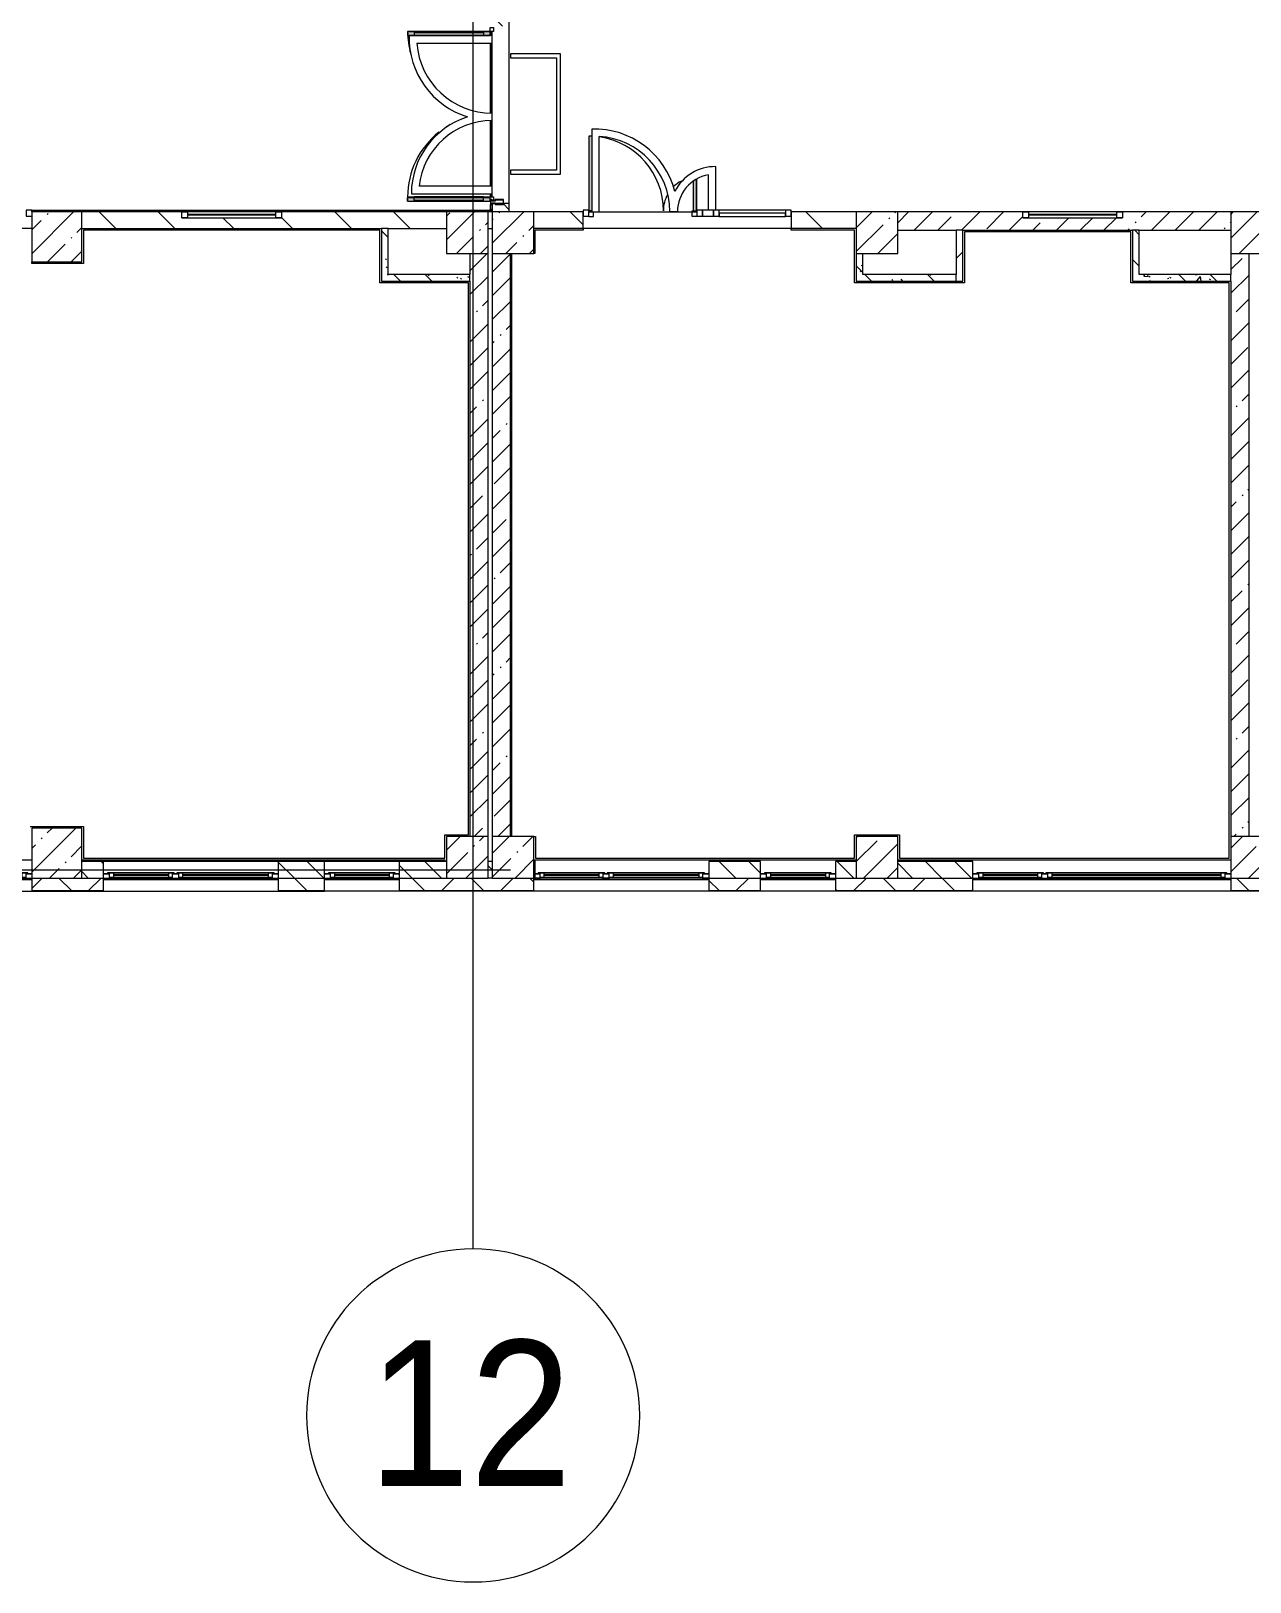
# Model space of a CAD drawing. Header units: millimetres. Extents: x -8624 to 200664, y -8553 to 29000.
# Drawn here: x 33000 to 47640, y -8553 to 10073 of the extents above; entities that cross this region are included whole.
import ezdxf

# ---------------------------------------------------------------- set-up
doc = ezdxf.new("R2010")
doc.units = ezdxf.units.MM
doc.linetypes.add('Осевая', pattern=[15875, 3175, -2381.25, 7937.5, -2381.25])
for name, color, linetype, lineweight, true_color in [('A-DETL-GENF-2', 7, 'Continuous', 5, 0xaaaaaa), ('A-DETL-GENF-3', 7, 'Continuous', 5, 0xe2e2e2), ('A-DOOR-2', 7, 'Continuous', 5, 0xe2e2e2), ('A-DOOR-3', 7, 'Continuous', 5, 0xaaaaaa), ('A-FLOR-2', 7, 'Continuous', 5, 0xaaaaaa), ('I-WALL-3', 7, 'Continuous', 5, 0x787878)]:
    doc.layers.add(name, color=color, linetype=linetype, lineweight=lineweight, true_color=true_color)
for name, color, linetype, lineweight in [('A-GLAZ', 7, 'Continuous', 5), ('A-GLAZ-CURT', 7, 'Continuous', 5), ('A-GLAZ-CWMG', 7, 'Continuous', 5), ('A-WALL', 7, 'Continuous', 5), ('A-WALL-1', 7, 'Continuous', 9), ('I-WALL', 7, 'Continuous', 5), ('S-COLS', 7, 'Continuous', 5), ('Оси', 7, 'Continuous', 9), ('Оси-1', 7, 'Continuous', 20), ('Оси-2', 7, 'Осевая', 9)]:
    doc.layers.add(name, color=color, linetype=linetype, lineweight=lineweight)
doc.styles.add('Arial', font='arial.ttf', dxfattribs={"width": 0.9, "height": 1750})
pattern_1 = [(45, (0, 0), (-285.123, 285.123), []), (45, (285.12, 0), (-285.123, 285.123), [504.031, -100.806, 16.764, -84.042])]
pattern_2 = [(135, (0, 0), (-377.171, -377.171), [533.4, -88.9, 17.78, -88.9]), (135, (0, 376.94), (-377.171, -377.171), []), (50, (0, 0), (637.6445, -55.7866), [66.675, -733.425]), (355, (0, 0), (-123.349, 668.699), [53.34, -586.74]), (100.451, (53.14, -4.65), (514.299, 612.908), [56.665, -623.315]), (46.184, (0, 177.8), (948.776, -147.15), [100.012, -1100.137]), (96.636, (79.1, 165.5), (830.909, 865.997), [84.998, -934.973]), (351.184, (0, 177.8), (830.918, 865.988), [80.01, -880.11]), (21, (88.9, 133.35), (530.6506, -357.928), [66.675, -733.425]), (326, (88.9, 133.35), (216.308, 644.6585), [53.34, -586.74]), (71.451, (133.1, 103.5), (746.9596, 286.724), [56.665, -623.315]), (37.5, (0, 0), (10.8105, 295.9426), [16.764, -562.864, 16.764, -578.866, -588.962]), (37.5, (0, 0), (10.8105, 295.9426), [-1175.258, 16.764, -572.198]), (7.5, (0, 0), (233.8692, 350.6318), [16.764, -322.834, 16.764, -549.529, -224.472]), (7.5, (0, 0), (233.8692, 350.6318), [-905.891, 16.764, -207.708]), (327.5, (-198.25, 0), (474.5678, -20.0513), [16.764, -205.486, 16.764, -676.656, -920.115]), (327.5, (-198.25, 0), (474.5678, -20.0513), [-915.67, 16.764, -903.351]), (317.5, (-287.15, 0), (518.452, 88.9934), [16.764, -272.161, 16.764, -443.738, -653.415]), (317.5, (-287.15, 0), (518.452, 88.9934), [-749.427, 16.764, -636.651])]
pattern_3 = [(135, (0, 0), (-353.5534, -353.5534), [])]

# ---------------------------------------------------------------- blocks, each defined once
blk = doc.blocks.new('BSC_Колонна _Прямоугольная - 500х500-23286270-3_1_3_птичка копия 1')
at = {"layer": 'S-COLS'}
h = blk.add_hatch(dxfattribs=at)
h.set_pattern_fill('FP_2', color=256, style=0, pattern_type=2)
h.set_pattern_definition([(45, (-38790, -7650), (-285.123, 285.123), []), (45, (-38504.88, -7650), (-285.123, 285.123), [504.031, -100.806, 16.764, -84.042])])
h.paths.add_polyline_path([(-195, -250), (250, -250), (250, 250), (-250, 250), (-250, -250)])
for p, q in [((250, 250), (-250, 250)), ((-250, 250), (-250, -250)), ((250, -250), (250, 250)), ((-250, -250), (250, -250))]:
    blk.add_line(p, q, dxfattribs=at)
blk = doc.blocks.new('BSC_Колонна _Прямоугольная - 500х500-V1-3_1_3_птичка копия 1')
at = {"layer": 'S-COLS'}
h = blk.add_hatch(dxfattribs=at)
h.set_pattern_fill('FP_3', color=256, style=0, pattern_type=2)
h.set_pattern_definition([(45, (-43160, -7650), (-285.123, 285.123), []), (45, (-42874.88, -7650), (-285.123, 285.123), [504.031, -100.806, 16.764, -84.042])])
h.paths.add_polyline_path([(-250, -250), (250, -250), (250, 250), (-250, 250)])
for p, q in [((250, 250), (-250, 250)), ((-250, 250), (-250, -250)), ((250, -250), (250, 250)), ((-250, -250), (250, -250))]:
    blk.add_line(p, q, dxfattribs=at)
blk = doc.blocks.new('BSC_Колонна _Прямоугольная - 500х500-V2-3_1_3_птичка копия 1')
at = {"layer": 'S-COLS'}
h = blk.add_hatch(dxfattribs=at)
h.set_pattern_fill('FP_4', color=256, style=0, pattern_type=2)
h.set_pattern_definition([(45, (-47660, -7650), (-285.123, 285.123), []), (45, (-47374.88, -7650), (-285.123, 285.123), [504.031, -100.806, 16.764, -84.042])])
h.paths.add_polyline_path([(-250, -250), (250, -250), (250, 250), (-250, 250)])
for p, q in [((250, 250), (-250, 250)), ((-250, 250), (-250, -250)), ((250, -250), (250, 250)), ((-250, -250), (250, -250))]:
    blk.add_line(p, q, dxfattribs=at)
blk = doc.blocks.new('BSC_Колонна _Прямоугольная - 500х500-V7-3_1_3_птичка копия 1')
at = {"layer": 'S-COLS'}
h = blk.add_hatch(dxfattribs=at)
h.set_pattern_fill('FP_9', color=256, style=0, pattern_type=2)
h.set_pattern_definition([(45, (-38790, -150), (-285.123, 285.123), []), (45, (-38504.88, -150), (-285.123, 285.123), [504.031, -100.806, 16.764, -84.042])])
h.paths.add_polyline_path([(-250, -250), (250, -250), (250, 250), (-250, 250)])
for p, q in [((250, 250), (-250, 250)), ((-250, 250), (-250, -250)), ((250, -250), (250, 250)), ((-250, -250), (250, -250))]:
    blk.add_line(p, q, dxfattribs=at)
blk = doc.blocks.new('BSC_Колонна _Прямоугольная - 500х500-V8-3_1_3_птичка копия 1')
at = {"layer": 'S-COLS'}
h = blk.add_hatch(dxfattribs=at)
h.set_pattern_fill('FP_10', color=256, style=0, pattern_type=2)
h.set_pattern_definition([(45, (-43160, -150), (-285.123, 285.123), []), (45, (-42874.88, -150), (-285.123, 285.123), [504.031, -100.806, 16.764, -84.042])])
h.paths.add_polyline_path([(-250, -250), (250, -250), (250, 250), (-250, 250)])
for p, q in [((250, 250), (-250, 250)), ((-250, 250), (-250, -250)), ((250, -250), (250, 250)), ((-250, -250), (250, -250))]:
    blk.add_line(p, q, dxfattribs=at)
blk = doc.blocks.new('BSC_Колонна _Прямоугольная - 500х500-V9-3_1_3_птичка копия 1')
at = {"layer": 'S-COLS'}
h = blk.add_hatch(dxfattribs=at)
h.set_pattern_fill('FP_11', color=256, style=0, pattern_type=2)
h.set_pattern_definition([(45, (-47660, -150), (-285.123, 285.123), []), (45, (-47374.88, -150), (-285.123, 285.123), [504.031, -100.806, 16.764, -84.042])])
h.paths.add_polyline_path([(-250, -250), (250, -250), (250, 250), (-250, 250)])
for p, q in [((250, 250), (-250, 250)), ((-250, 250), (-250, -250)), ((250, -250), (250, 250)), ((-250, -250), (250, -250))]:
    blk.add_line(p, q, dxfattribs=at)
blk = doc.blocks.new('BSC_Колонна _Прямоугольная - 600х600-V25-3_1_3_птичка копия 1')
at = {"layer": 'S-COLS'}
h = blk.add_hatch(dxfattribs=at)
h.set_pattern_fill('FP_36', color=256, style=0, pattern_type=2)
h.set_pattern_definition([(45, (-33310, -7600), (-285.123, 285.123), []), (45, (-33024.88, -7600), (-285.123, 285.123), [504.031, -100.806, 16.764, -84.042])])
h.paths.add_polyline_path([(-300, -300), (300, -300), (300, 300), (-300, 300)])
for p, q in [((300, 300), (-300, 300)), ((-300, 300), (-300, -300)), ((300, -300), (300, 300)), ((-300, -300), (300, -300))]:
    blk.add_line(p, q, dxfattribs=at)
blk = doc.blocks.new('BSC_Колонна _Прямоугольная - 600х600-V26-3_1_3_птичка копия 1')
at = {"layer": 'S-COLS'}
h = blk.add_hatch(dxfattribs=at)
h.set_pattern_fill('FP_37', color=256, style=0, pattern_type=2)
h.set_pattern_definition([(45, (-33310, -200), (-285.123, 285.123), []), (45, (-33024.88, -200), (-285.123, 285.123), [504.031, -100.806, 16.764, -84.042])])
h.paths.add_polyline_path([(-300, -300), (300, -300), (300, 300), (-300, 300), (-300, 226)])
for p, q in [((300, 300), (-300, 300)), ((-300, 300), (-300, -300)), ((300, -300), (300, 300)), ((-300, -300), (300, -300))]:
    blk.add_line(p, q, dxfattribs=at)
blk = doc.blocks.new('120_Окно_СКБ_2Ст - 120_Окно_СКБ_2Ст 2100х2400 _мал створка справа_-22446225-3_1_3_птичка копия 1')
at = {"layer": 'A-GLAZ'}
for p, q in [((-1050, -127), (-1050, -57)), ((-1050, -57), (-980, -57)), ((1050, -57), (-1050, -57)), ((-980, -127), (-1050, -127)), ((-1050, -127), (-1000, -127)), ((-980, -127), (-1000, -127)), ((-1000, -127), (-1000, -137)), ((-1000, -137), (170, -137)), ((170, -137), (-1000, -137)), ((-980, -57), (-980, -127)), ((150, -87), (-980, -87)), ((-980, -87), (-980, -127)), ((-930, -137), (-930, -87)), ((-930, -107), (100, -107)), ((100, -117), (-930, -117)), ((100, -137), (100, -87)), ((150, -127), (150, -57)), ((150, -57), (220, -57)), ((150, -127), (150, -87)), ((220, -127), (150, -127)), ((170, -127), (150, -127)), ((170, -127), (200, -127)), ((170, -137), (170, -127)), ((220, -127), (200, -127)), ((200, -127), (200, -137)), ((200, -137), (1000, -137)), ((1000, -137), (200, -137)), ((220, -57), (220, -127)), ((980, -87), (220, -87)), ((220, -87), (220, -127)), ((270, -137), (270, -87)), ((270, -107), (930, -107)), ((930, -117), (270, -117)), ((930, -137), (930, -87)), ((980, -127), (980, -57)), ((980, -57), (1050, -57)), ((980, -127), (980, -87)), ((1050, -127), (980, -127)), ((1000, -127), (980, -127)), ((1000, -127), (1050, -127)), ((1000, -137), (1000, -127)), ((1050, -57), (1050, -127))]:
    blk.add_line(p, q, dxfattribs=at)
blk = doc.blocks.new('120_Окно_СКБ_1Ст - 120_Окно_СКБ_1Ст 900х2500_h_-22445987-3_1_3_птичка копия 1')
at = {"layer": 'A-GLAZ'}
for p, q in [((-450, -127), (-450, -57)), ((-450, -57), (-380, -57)), ((450, -57), (-450, -57)), ((-380, -127), (-450, -127)), ((-450, -127), (-400, -127)), ((-380, -127), (-400, -127)), ((-400, -127), (-400, -137)), ((-400, -137), (400, -137)), ((400, -137), (-400, -137)), ((-380, -57), (-380, -127)), ((380, -87), (-380, -87)), ((-380, -87), (-380, -127)), ((-330, -137), (-330, -87)), ((-330, -107), (330, -107)), ((330, -117), (-330, -117)), ((330, -137), (330, -87)), ((380, -127), (380, -57)), ((380, -57), (450, -57)), ((380, -127), (380, -87)), ((450, -127), (380, -127)), ((400, -127), (380, -127)), ((400, -127), (450, -127)), ((400, -137), (400, -127)), ((450, -57), (450, -127))]:
    blk.add_line(p, q, dxfattribs=at)
blk = doc.blocks.new('120_Окно_СКБ_2Ст - 120_Окно_СКБ_2Ст 3100х2500 _мал_створка слева_ 2-V30-3_1_3_птичка копия 1')
at = {"layer": 'A-GLAZ'}
for p, q in [((-1550, -127), (-1550, -57)), ((-1550, -57), (-1480, -57)), ((1550, -57), (-1550, -57)), ((-1480, -127), (-1550, -127)), ((-1550, -127), (-1500, -127)), ((-1480, -127), (-1500, -127)), ((-1500, -127), (-1500, -137)), ((-1500, -137), (670, -137)), ((670, -137), (-1500, -137)), ((-1480, -57), (-1480, -127)), ((650, -87), (-1480, -87)), ((-1480, -87), (-1480, -127)), ((-1430, -137), (-1430, -87)), ((-1430, -107), (600, -107)), ((600, -117), (-1430, -117)), ((600, -137), (600, -87)), ((650, -127), (650, -57)), ((650, -57), (720, -57)), ((650, -127), (650, -87)), ((720, -127), (650, -127)), ((670, -127), (650, -127)), ((670, -127), (700, -127)), ((670, -137), (670, -127)), ((720, -127), (700, -127)), ((700, -127), (700, -137)), ((700, -137), (1500, -137)), ((1500, -137), (700, -137)), ((720, -57), (720, -127)), ((1480, -87), (720, -87)), ((720, -87), (720, -127)), ((770, -137), (770, -87)), ((770, -107), (1430, -107)), ((1430, -117), (770, -117)), ((1430, -137), (1430, -87)), ((1480, -127), (1480, -57)), ((1480, -57), (1550, -57)), ((1480, -127), (1480, -87)), ((1550, -127), (1480, -127)), ((1500, -127), (1480, -127)), ((1500, -127), (1550, -127)), ((1500, -137), (1500, -127)), ((1550, -57), (1550, -127))]:
    blk.add_line(p, q, dxfattribs=at)
blk = doc.blocks.new('120_Окно_СКБ_2Ст - 120_Окно_СКБ_2Ст 2100х2400 _мал створка справа_-V31-3_1_3_птичка копия 1')
at = {"layer": 'A-GLAZ'}
for p, q in [((-1050, -127), (-1050, -57)), ((-1050, -57), (-980, -57)), ((1050, -57), (-1050, -57)), ((-980, -127), (-1050, -127)), ((-1050, -127), (-1000, -127)), ((-980, -127), (-1000, -127)), ((-1000, -127), (-1000, -137)), ((-1000, -137), (170, -137)), ((170, -137), (-1000, -137)), ((-980, -57), (-980, -127)), ((150, -87), (-980, -87)), ((-980, -87), (-980, -127)), ((-930, -137), (-930, -87)), ((-930, -107), (100, -107)), ((100, -117), (-930, -117)), ((100, -137), (100, -87)), ((150, -127), (150, -57)), ((150, -57), (220, -57)), ((150, -127), (150, -87)), ((220, -127), (150, -127)), ((170, -127), (150, -127)), ((170, -127), (200, -127)), ((170, -137), (170, -127)), ((220, -127), (200, -127)), ((200, -127), (200, -137)), ((200, -137), (1000, -137)), ((1000, -137), (200, -137)), ((220, -57), (220, -127)), ((980, -87), (220, -87)), ((220, -87), (220, -127)), ((270, -137), (270, -87)), ((270, -107), (930, -107)), ((930, -117), (270, -117)), ((930, -137), (930, -87)), ((980, -127), (980, -57)), ((980, -57), (1050, -57)), ((980, -127), (980, -87)), ((1050, -127), (980, -127)), ((1000, -127), (980, -127)), ((1000, -127), (1050, -127)), ((1000, -137), (1000, -127)), ((1050, -57), (1050, -127))]:
    blk.add_line(p, q, dxfattribs=at)
blk = doc.blocks.new('BSC_Колонна _Прямоугольная - 500х500-V55-3_1_3_птичка копия 1')
at = {"layer": 'S-COLS'}
h = blk.add_hatch(dxfattribs=at)
h.set_pattern_fill('FP_67', color=256, style=0, pattern_type=2)
h.set_pattern_definition([(45, (-38240, -150), (-285.123, 285.123), []), (45, (-37954.88, -150), (-285.123, 285.123), [504.031, -100.806, 16.764, -84.042])])
h.paths.add_polyline_path([(-250, -250), (250, -250), (250, 250), (-250, 250)])
for p, q in [((250, 250), (-250, 250)), ((-250, 250), (-250, -250)), ((250, -250), (250, 250)), ((-250, -250), (250, -250))]:
    blk.add_line(p, q, dxfattribs=at)
blk = doc.blocks.new('BSC_Колонна _Прямоугольная - 500х500-V56-3_1_3_птичка копия 1')
at = {"layer": 'S-COLS'}
h = blk.add_hatch(dxfattribs=at)
h.set_pattern_fill('FP_68', color=256, style=0, pattern_type=2)
h.set_pattern_definition([(45, (-38240, -7650), (-285.123, 285.123), []), (45, (-37954.88, -7650), (-285.123, 285.123), [504.031, -100.806, 16.764, -84.042])])
h.paths.add_polyline_path([(-250, -250), (250, -250), (250, 250), (-250, 250), (-250, 178)])
for p, q in [((250, 250), (-250, 250)), ((-250, 250), (-250, -250)), ((250, -250), (250, 250)), ((-250, -250), (250, -250))]:
    blk.add_line(p, q, dxfattribs=at)
blk = doc.blocks.new('120_Окно_СКБ_1Ст - 120_Окно_СКБ_1Ст 400х1200 EI30-24228909-3_1_3_птичка копия 1')
at = {"layer": 'A-GLAZ'}
for p, q in [((-600, 30), (-600, 100)), ((-600, 100), (-530, 100)), ((600, 100), (-600, 100)), ((-530, 30), (-600, 30)), ((-600, 30), (600, 30)), ((-530, 100), (-530, 30)), ((530, 70), (-530, 70)), ((530, 60), (-530, 60)), ((530, 30), (530, 100)), ((530, 100), (600, 100)), ((600, 30), (530, 30)), ((600, 100), (600, 30))]:
    blk.add_line(p, q, dxfattribs=at)
blk = doc.blocks.new('Прямоугольный импост - 50 x 70 мм-31700031-3_1_3_птичка копия 1')
at = {"layer": 'A-GLAZ-CWMG'}
for p, q in [((-70, 35), (0, 35)), ((-70, -35), (-70, 35)), ((0, -35), (-70, -35)), ((0, -15), (0, -35))]:
    blk.add_line(p, q, dxfattribs=at)
blk = doc.blocks.new('Прямоугольный импост - 50 x 70 мм-V154-3_1_3_птичка копия 1')
at = {"layer": 'A-GLAZ-CWMG'}
for p, q in [((-70, 35), (0, 35)), ((-70, -35), (-70, 35)), ((0, 35), (0, -35)), ((0, -35), (-70, -35))]:
    blk.add_line(p, q, dxfattribs=at)
blk = doc.blocks.new('Дверь_Витражная_остекление_ - ДВН_ДАО_Главный вход_1200 в свету-V157-3_1_3_птичка копия 1')
at = {"layer": 'A-DOOR-2'}
for points in [[(-647, 30), (-613, 35), (-613, 925), (-647, 922), (-647, 35)], [(607, 30), (647, 35), (647, 410), (607, 378), (607, 35)]]:
    blk.add_hatch(color=256, dxfattribs=at).paths.add_polyline_path(points)
at = {"layer": 'A-DETL-GENF-2'}
for p, q in [((-613, 925), (-647, 925)), ((-647, 925), (-647, 35)), ((607, 385), (607, 30)), ((647, 35), (647, 410)), ((-647, 30), (-613, 30)), ((-613, 30), (-647, 30)), ((-592, -40), (-592, 15)), ((592, -40), (592, 30)), ((592, 30), (647, 30)), ((607, 30), (647, 30)), ((-647, -40), (-592, -40)), ((647, -40), (592, -40))]:
    blk.add_line(p, q, dxfattribs=at)
at = {"layer": 'A-DOOR-3'}
for p, q in [((-647, 925), (-647, 35)), ((647, 410), (647, 35))]:
    blk.add_line(p, q, dxfattribs=at)
for centre, radius, start, end in [((-647, 30), 895, 87.7864, 90), ((-647, 30), 895, 360, 81.929), ((647, 30), 400, 117.1206, 134.5389), ((647, 30), 400, 151.213, 180)]:
    blk.add_arc(centre, radius, start, end, dxfattribs=at)
blk = doc.blocks.new('Системная панель - Стемалит - 40мм-32257327-3_1_3_птичка копия 1')
at = {"layer": 'A-GLAZ-CURT'}
for p, q in [((65, 35), (-65, 35)), ((-65, 35), (-65, -35)), ((65, -35), (65, 35)), ((-65, -35), (65, -35))]:
    blk.add_line(p, q, dxfattribs=at)
blk = doc.blocks.new('Прямоугольный импост - 50 x 70 мм-31687886-3_1_3_птичка копия 1')
at = {"layer": 'A-GLAZ-CWMG'}
for p, q in [((-35, 35), (35, 35)), ((-35, -35), (-35, 35)), ((35, 35), (35, -35)), ((35, -35), (-35, -35))]:
    blk.add_line(p, q, dxfattribs=at)
blk = doc.blocks.new('Прямоугольный импост - 50 x 70 мм-31701779-3_1_3_птичка копия 1')
at = {"layer": 'A-GLAZ-CWMG'}
for p, q in [((0, 35), (-70, 35)), ((-70, 35), (-70, -35)), ((0, -35), (0, 35)), ((-70, -35), (0, -35))]:
    blk.add_line(p, q, dxfattribs=at)
blk = doc.blocks.new('Системная панель - Стекло - 40мм-V158-3_1_3_птичка копия 1')
at = {"layer": 'A-GLAZ-CURT'}
for p, q in [((397.5, 0), (-397.5, 0)), ((-397.5, 0), (-397.5, -40)), ((397.5, -40), (397.5, 0)), ((-397.5, -40), (397.5, -40))]:
    blk.add_line(p, q, dxfattribs=at)
blk = doc.blocks.new('Прямоугольный импост - 50 x 70 мм-31702100-3_1_3_птичка копия 1')
at = {"layer": 'A-GLAZ-CWMG'}
for p, q in [((-35, 35), (35, 35)), ((-35, -35), (-35, 35)), ((35, 35), (35, -35)), ((35, -35), (-35, -35))]:
    blk.add_line(p, q, dxfattribs=at)
blk = doc.blocks.new('Прямоугольный импост - 50 x 70 мм-31720914-3_1_3_птичка копия 1')
at = {"layer": 'A-GLAZ-CWMG'}
blk.add_line((32940, 7920), (32145, 7920), dxfattribs=at)
blk = doc.blocks.new('Прямоугольный импост - Импост структурный с накладкой - 160мм Темный-31239214-3_1_3_птичка копия 1')
at = {"layer": 'A-GLAZ-CWMG'}
for p, q in [((-50, 0), (-50, 17)), ((-50, 17), (0, 17)), ((-40, 0), (-50, 0)), ((-40, -40), (-40, 0)), ((0, 0), (-10, 0)), ((-10, 0), (-10, -40)), ((0, 17), (0, 0)), ((-50, -140), (-50, -40)), ((-50, -40), (-40, -40)), ((0, -140), (-50, -140)), ((-10, -40), (0, -40)), ((0, -40), (0, -140))]:
    blk.add_line(p, q, dxfattribs=at)
blk = doc.blocks.new('Дверь_Витражная_остекление_ - ДВН_ДАО_Главный вход_1800 в свету 5-32258809-3_1_3_птичка копия 1')
at = {"layer": 'A-DETL-GENF-3'}
for points in [[(-947.5, -56), (-947.5, -20), (-992.5, -20), (-992.5, -1012.5), (-947.5, -1012.5), (-947.5, -382.3)], [(1042.5, -1012.5), (1042.5, -20), (997.5, -20), (997.5, -1012.5)]]:
    blk.add_hatch(color=256, dxfattribs=at).paths.add_polyline_path(points)
at = {"layer": 'A-DETL-GENF-2'}
for p, q in [((-947.5, -20), (-992.5, -20)), ((-992.5, -1012.5), (-992.5, -20)), ((-947.5, -20), (-992.5, -20)), ((-992.5, -20), (-992.5, -1012.5)), ((-992.5, -100), (-947.5, -100)), ((-982.5, -932.5), (-982.5, -100)), ((-947.5, -1012.5), (-947.5, -20)), ((-947.5, -1012.5), (-947.5, -20)), ((988.5, -932.5), (988.5, -100)), ((997.5, -1012.5), (997.5, -20)), ((997.5, -20), (997.5, -1012.5)), ((1042.5, -100), (997.5, -100)), ((1032.5, -932.5), (1032.5, -100)), ((1042.5, -1012.5), (1042.5, -20)), ((1042.5, -1012.5), (1042.5, -20)), ((-992.5, -932.5), (-947.5, -932.5)), ((-992.5, -1012.5), (-947.5, -1012.5)), ((-992.5, -1012.5), (-947.5, -1012.5)), ((1042.5, -932.5), (997.5, -932.5)), ((1042.5, -1012.5), (997.5, -1012.5)), ((997.5, -1012.5), (1042.5, -1012.5))]:
    blk.add_line(p, q, dxfattribs=at)
at = {"layer": 'A-DOOR-3'}
for p, q in [((-1042.5, 20), (-992.5, 20)), ((-1042.5, -20), (-1042.5, 20)), ((-992.5, 20), (-992.5, -20)), ((992.5, 20), (1042.5, 20)), ((992.5, -20), (992.5, 20)), ((1042.5, 20), (1042.5, -20)), ((-992.5, -20), (-1042.5, -20)), ((-992.5, -1012.5), (-992.5, -20)), ((992.5, -1012.5), (992.5, -20)), ((1042.5, -20), (992.5, -20))]:
    blk.add_line(p, q, dxfattribs=at)
for centre, start, end in [((992.5, -20), 208.98841, 212.15997), ((992.5, -20), 218.4779, 270), ((-992.5, -20), 270, 285.59895)]:
    blk.add_arc(centre, 992.5, start, end, dxfattribs=at)
blk = doc.blocks.new('Прямоугольный импост - Импост структурный с накладкой - 160мм Темный-31915521-3_1_3_птичка копия 1')
at = {"layer": 'A-GLAZ-CWMG'}
for p, q in [((-25, 0), (-25, 17)), ((-25, 17), (25, 17)), ((-15, 0), (-25, 0)), ((-15, -40), (-15, 0)), ((25, 0), (15, 0)), ((15, 0), (15, -40)), ((25, 17), (25, 0)), ((-25, -140), (-25, -40)), ((-25, -40), (-15, -40)), ((25, -140), (-25, -140)), ((15, -40), (25, -40)), ((25, -40), (25, -140))]:
    blk.add_line(p, q, dxfattribs=at)
blk = doc.blocks.new('120_Окно_СКБ_1Ст - 120_Окно_СКБ_1Ст 400х1200 EI30-24228621-3_1_3_птичка копия 1')
at = {"layer": 'A-GLAZ'}
for p, q in [((-600, 40), (-600, 110)), ((-600, 110), (-530, 110)), ((600, 110), (-600, 110)), ((-530, 40), (-600, 40)), ((-600, 40), (600, 40)), ((-530, 110), (-530, 40)), ((530, 80), (-530, 80)), ((530, 70), (-530, 70)), ((530, 40), (530, 110)), ((530, 110), (600, 110)), ((600, 40), (530, 40)), ((600, 110), (600, 40))]:
    blk.add_line(p, q, dxfattribs=at)
blk = doc.blocks.new('Ось сетки - D8-29747960-3_1_3_птичка копия 1')
at = {"layer": 'Оси-1'}
for start, end in [(360, 180), (180, 360)]:
    blk.add_arc((0, 0), 4, start, end, dxfattribs=at)

msp = doc.modelspace()

# ---------------------------------------------------------------- hatches: boundary and pattern name
at = {"layer": 'A-WALL'}
h = msp.add_hatch(dxfattribs=at)
h.set_pattern_fill('FP_25', color=256, style=0, pattern_type=2)
h.set_pattern_definition([(135, (0, 0), (-176.7767, -176.7767), [])])
h.paths.add_polyline_path([(65160, -100), (65410, -100), (65410, 100), (65160, 100)])
h.paths.add_polyline_path([(54760, -100), (55510, -100), (55510, 100), (54760, 100)])
h.paths.add_polyline_path([(64192.8, -100), (64260, -100), (64260, 100), (63710, 100), (63710, -100)])
h.paths.add_polyline_path([(56910, -100), (57810, -100), (57810, 100), (56910, 100), (56910, -52.2)])
h.paths.add_polyline_path([(61410, -100), (61610, -100), (61610, 100), (61410, 100), (61410, 42.9)])
h.paths.add_polyline_path([(44310, -100), (44310, 100), (43410, 100), (43410, -100)])
h.paths.add_polyline_path([(48160, -100), (48160, 100), (47910, 100), (47910, -100)])
h.paths.add_polyline_path([(51010, -100), (51010, 100), (50260, 100), (50260, -100)])
h.paths.add_polyline_path([(42660, -100), (42910, -100), (42910, 100), (42660, 100)])
h.paths.add_polyline_path([(52410, -100), (52660, -100), (52660, 100), (52410, 100), (52410, 33.3)])
h.paths.add_polyline_path([(41760, -100), (41760, 100), (41140, 100), (41140, -100), (41243.1, -100)])
h.paths.add_polyline_path([(29982.8, -100), (29982.8, 100), (29809.7, 100), (29809.7, -100)])
h.paths.add_polyline_path([(38540, -100), (38540, 100), (38490, 100), (38490, -100)])
h.paths.add_polyline_path([(30882.8, -100), (32110, -100), (32110, 100), (30882.8, 100)])
h.paths.add_polyline_path([(37990, -100), (37990, 100), (37423, 100), (37423, -100), (37712.4, -100)])
h.paths.add_polyline_path([(33610, -100), (33870, -100), (33870, 100), (33610, 100), (33610, 39.5)])
h.paths.add_polyline_path([(36388.3, -100), (36523, -100), (36523, 100), (35970, 100), (35970, -100)])
h.paths.add_polyline_path([(26409.7, -100), (26409.7, 100), (26160, 100), (26160, -100)])
h.paths.add_polyline_path([(25560, -100), (25560, 100), (24810, 100), (24810, -100), (25354.8, -100)])
h.paths.add_polyline_path([(22710, -100), (22710, 100), (22510, 100), (22510, -100)])
h.paths.add_polyline_path([(21910, -100), (21910, 100), (21610, 100), (21610, -100), (21824.1, -100)])
h.paths.add_polyline_path([(15610, -100), (15610, 100), (14860, 100), (14860, -100)])
h.paths.add_polyline_path([(16510, -100), (17260, -100), (17260, 100), (16510, 100)])
h.paths.add_polyline_path([(19360, -100), (20710, -100), (20710, 100), (19360, 100)])
h.paths.add_polyline_path([(12160, -100), (12160, 100), (12010, 100), (12010, -100), (12114.6, -100)])
h.paths.add_polyline_path([(11110, -100), (11110, 100), (10359.7, 100), (10359.7, -100)])
h.paths.add_polyline_path([(6830, -100), (7660, -100), (7660, 100), (6830, 100)])
h = msp.add_hatch(dxfattribs=at)
h.set_pattern_fill('FP_27', color=256, style=0, pattern_type=2)
h.set_pattern_definition([(45, (0, 0), (-353.5534, 353.5534), []), (135, (0, 0), (-353.5534, -353.5534), [])])
h.paths.add_polyline_path([(56410, -250), (56627.1, -250), (56627.1, -100), (56410, -100), (56410, -143.1)])
h.paths.add_polyline_path([(55510, -250), (55510, -100), (54760, -100), (54760, -250), (55366, -250)])
h.paths.add_polyline_path([(43410, -250), (44310, -250), (44310, -100), (42660, -100), (42660, -250), (43008.4, -250)])
h.paths.add_polyline_path([(47410, -250), (48160, -250), (48160, -100), (47410, -100)])
h.paths.add_polyline_path([(41243.1, -250), (41760, -250), (41760, -100), (41140, -100), (41140, -250)])
h.paths.add_polyline_path([(50260, -250), (51010, -250), (51010, -100), (50260, -100)])
h.paths.add_polyline_path([(52660, -250), (52660, -100), (51910, -100), (51910, -250)])
h.paths.add_polyline_path([(37712.4, -250), (39040, -250), (39040, -100), (37423, -100), (37423, -250)])
h.paths.add_polyline_path([(36523, -250), (36523, -100), (35970, -100), (35970, -250)])
h.paths.add_polyline_path([(31533.6, -250), (32110, -250), (32110, -100), (30882.8, -100), (30882.8, -250)])
h.paths.add_polyline_path([(33870, -250), (33870, -100), (33010, -100), (33010, -250), (33299, -250)])
h.paths.add_polyline_path([(29768.2, -250), (29982.8, -250), (29982.8, -100), (29209.7, -100), (29209.7, -250)])
h.paths.add_polyline_path([(26160, -250), (26409.7, -250), (26409.7, -100), (24810, -100), (24810, -250), (25560, -250)])
h.paths.add_polyline_path([(22510, -250), (22710, -250), (22710, -100), (21610, -100), (21610, -250), (21910, -250)])
h.paths.add_polyline_path([(20710, -250), (20710, -100), (19360, -100), (19360, -250), (20058.7, -250)])
h.paths.add_polyline_path([(14860, -250), (15610, -250), (15610, -100), (14860, -100)])
h.paths.add_polyline_path([(16510, -250), (17260, -250), (17260, -100), (16510, -100)])
h.paths.add_polyline_path([(6830, -250), (8259.7, -250), (8259.7, -100), (6830, -100)])
h.paths.add_polyline_path([(11110, -250), (11110, -100), (10359.7, -100), (10359.7, -250)])
h.paths.add_polyline_path([(12010, -250), (12760, -250), (12760, -100), (12010, -100)])
h.paths.add_polyline_path([(2405.1, -250), (3730, -250), (3729.1, -100), (-260, -100), (-260, -250), (639.8, -250)])
at = {"layer": 'I-WALL'}
h = msp.add_hatch(dxfattribs=at)
h.set_pattern_fill('FP_26', color=256, style=0, pattern_type=2)
h.set_pattern_definition(pattern_3)
h.paths.add_polyline_path([(38540, 7900), (38740, 7900), (38740, 8000), (38540, 8000)])
h.paths.add_polyline_path([(38540, 10130), (38740, 10130), (38740, 10230), (38540, 10230)])
h = msp.add_hatch(dxfattribs=at)
h.set_pattern_fill('FP_26', color=256, style=0, pattern_type=2)
h.set_pattern_definition(pattern_3)
h.paths.add_polyline_path([(42130, 7700), (42910, 7700), (42910, 7900), (42130, 7900)])
h.paths.add_polyline_path([(33610, 7700), (37990, 7700), (37990, 7900), (36010, 7900), (36010, 7830), (34810, 7830), (34810, 7900), (33610, 7900), (33610, 7871.4)])
h.paths.add_polyline_path([(39477.7, 7700), (39630, 7700), (39630, 7900), (39040, 7900), (39040, 7700)])
h.paths.add_polyline_path([(38540, 7700), (38540, 7900), (38490, 7900), (38490, 7700)])
h.paths.add_polyline_path([(30359.7, 7700), (30510, 7700), (30510, 7900), (29809.7, 7900), (29809.7, 7700)])
h = msp.add_hatch(dxfattribs=at)
h.set_pattern_fill('FP_23', color=256, style=0, pattern_type=2)
h.set_pattern_definition(pattern_1)
h.paths.add_polyline_path([(46539.2, 7680), (47410, 7680), (47410, 7900), (46110, 7900), (46110, 7830), (44910, 7830), (44910, 7900), (43410, 7900), (43410, 7680), (46310, 7680)])
h = msp.add_hatch(dxfattribs=at)
h.set_pattern_fill('FP_28', color=256, style=0, pattern_type=2)
h.set_pattern_definition([(45, (0, 0), (-176.7767, 176.7767), [])])
h.paths.add_polyline_path([(44190, 7070), (44190, 7680), (44110, 7680), (44110, 7070)])
h = msp.add_hatch(dxfattribs=at)
h.set_pattern_fill('FP_23', color=256, style=0, pattern_type=2)
h.set_pattern_definition(pattern_1)
h.paths.add_polyline_path([(38480.5, 400), (38490, 400), (38490, 7400), (38270, 7400), (38270, 400)])
h = msp.add_hatch(dxfattribs=at)
h.set_pattern_fill('FP_23', color=256, style=0, pattern_type=2)
h.set_pattern_definition(pattern_1)
h.paths.add_polyline_path([(38548.7, 400), (38760, 400), (38760, 7400), (38540, 7400), (38540, 400)])
h = msp.add_hatch(dxfattribs=at)
h.set_pattern_fill('FP_23', color=256, style=0, pattern_type=2)
h.set_pattern_definition(pattern_1)
h.paths.add_polyline_path([(47630, 400), (47630, 7400), (47410, 7400), (47410, 400), (47620.5, 400)])
at = {"layer": 'I-WALL-3'}
h = msp.add_hatch(dxfattribs=at)
h.set_pattern_fill('FP_33', color=256, style=0, pattern_type=2)
h.set_pattern_definition(pattern_2)
h.paths.add_polyline_path([(37290, 7150), (37290, 7700), (37210, 7700), (37210, 7150)])
h = msp.add_hatch(dxfattribs=at)
h.set_pattern_fill('FP_33', color=256, style=0, pattern_type=2)
h.set_pattern_definition(pattern_2)
h.paths.add_polyline_path([(46310, 7070), (46310, 7680), (46230, 7680), (46230, 7070)])
h = msp.add_hatch(dxfattribs=at)
h.set_pattern_fill('FP_33', color=256, style=0, pattern_type=2)
h.set_pattern_definition(pattern_2)
h.paths.add_polyline_path([(42910, 7150), (42990, 7150), (42990, 7400), (42910, 7400), (42910, 7258.5)])
h = msp.add_hatch(dxfattribs=at)
h.set_pattern_fill('FP_33', color=256, style=0, pattern_type=2)
h.set_pattern_definition(pattern_2)
h.paths.add_polyline_path([(38270, 7070), (38270, 7150), (37210, 7150), (37210, 7070), (37712.4, 7070)])
h = msp.add_hatch(dxfattribs=at)
h.set_pattern_fill('FP_33', color=256, style=0, pattern_type=2)
h.set_pattern_definition(pattern_2)
h.paths.add_polyline_path([(44110, 7070), (44110, 7150), (42910, 7150), (42910, 7070)])
h = msp.add_hatch(dxfattribs=at)
h.set_pattern_fill('FP_33', color=256, style=0, pattern_type=2)
h.set_pattern_definition(pattern_2)
h.paths.add_polyline_path([(47410, 7070), (47410, 7150), (46310, 7150), (46310, 7070), (46539.2, 7070)])

# ---------------------------------------------------------------- linework, layer by layer
at = {"layer": 'A-FLOR-2'}
for p, q in [((38519.5, 10065), (38519.5, 10018)), ((38520, 10018), (38520, 10065)), ((38537, 10018), (37542.3, 10018)), ((37634.3, 9928), (38537, 9928)), ((38519.5, 9928), (38519.5, 9088.1)), ((38520, 9088.1), (38520, 9928)), ((38537, 9928), (38537, 10018)), ((39360, 9799.8), (38760, 9799.8)), ((38760, 9799.8), (38760, 9749.8)), ((38760, 9749.8), (39310, 9749.8)), ((39310, 9749.8), (39310, 8401.7)), ((39360, 8351.7), (39360, 9799.8)), ((38519.5, 8995.9), (38519.5, 8207.6)), ((38520, 8207.6), (38520, 8995.9)), ((38540, 8997), (38540, 9087)), ((39734, 8894.4), (39734, 7900)), ((39824, 7900), (39824, 8806.8)), ((39310, 8401.7), (38760, 8401.7)), ((38760, 8401.7), (38760, 8351.7)), ((41224.2, 7920), (41224.2, 8443.9)), ((38537, 8207.6), (37662.6, 8207.6)), ((38537, 8117.6), (38537, 8207.6)), ((38760, 8351.7), (39360, 8351.7)), ((41134.2, 8346.4), (41134.2, 7920)), ((37568, 8117.6), (38537, 8117.6)), ((38519.5, 8117.6), (38519.5, 8080)), ((38520, 8080), (38520, 8117.6)), ((33010, 7920), (38509.5, 7920)), ((38519.5, 7991.2), (38519.5, 7931)), ((38519.5, 7911), (38519.5, 7900)), ((38520, 7931), (38520, 7990.6)), ((39734, 7900), (39824, 7900)), ((40672.7, 7903.5), (40762.7, 7903.5)), ((37190, 7680), (33630, 7680)), ((33630, 7680), (33630, 7280)), ((37190, 7050), (37190, 7680)), ((39630, 7680), (39050, 7680)), ((39050, 7680), (39050, 7400)), ((39630, 7700), (39630, 7680)), ((42130, 7680), (42130, 7700)), ((42890, 7680), (42130, 7680)), ((42890, 7050), (42890, 7680)), ((46210, 7660), (44210, 7660)), ((44210, 7660), (44210, 7050)), ((46210, 7050), (46210, 7660)), ((33010, 7280), (33010, 7300)), ((33630, 7280), (33010, 7280)), ((38770, 7400), (38770, 400)), ((39050, 7400), (39040, 7400)), ((38255, 7050), (37190, 7050)), ((38255, 420), (38255, 7050)), ((44210, 7050), (42890, 7050)), ((47390, 7050), (46210, 7050)), ((47390, 140), (47390, 7050)), ((32990, 520), (33630, 520)), ((33630, 520), (33630, 140)), ((37970, 140), (37970, 420)), ((37970, 420), (38255, 420)), ((39040, 400), (39060, 400)), ((39060, 400), (39060, 140)), ((42890, 140), (42890, 420)), ((42890, 420), (43430, 420)), ((43430, 420), (43430, 140)), ((33630, 140), (37970, 140)), ((39060, 140), (42890, 140)), ((43430, 140), (47390, 140))]:
    msp.add_line(p, q, dxfattribs=at)
for centre, radius, start, end in [((38537, 9992), 995, 178.50265, 252.82384), ((38537, 9992), 905, 184.05524, 270.18994), ((38537, 8118), 969, 107.65196, 180.02266), ((38537, 8118), 879, 89.80445, 174.14835), ((39767.7, 7900), 995, 14.33829, 91.93805), ((39767.6, 7903.5), 905, 360, 86.42904), ((41216.7, 7900), 544, 89.21005, 153.06648), ((41216.7, 7900), 454, 100.46985, 179.55829)]:
    msp.add_arc(centre, radius, start, end, dxfattribs=at)
at = {"layer": 'A-WALL'}
for p, q in [((38529.5, 7931), (38509.5, 7931)), ((38509.5, 7931), (38509.5, 7911)), ((38509.5, 7911), (38529.5, 7911)), ((38529.5, 7911), (38529.5, 7931)), ((33870, 100), (33610, 100)), ((33870, -258), (33870, 100)), ((36523, 100), (35970, 100)), ((35970, 100), (35970, -258)), ((36523, -258), (36523, 100)), ((37990, 100), (37423, 100)), ((37423, 100), (37423, -258)), ((38540, 100), (38490, 100)), ((41760, 100), (41140, 100)), ((41140, 100), (41140, -258)), ((41760, -258), (41760, 100)), ((42910, 100), (42660, 100)), ((42660, 100), (42660, -258)), ((44310, 100), (43410, 100)), ((44310, -258), (44310, 100)), ((32110, -100), (33010, -100)), ((33010, -100), (33010, -258)), ((33870, -100), (35970, -100)), ((36523, -100), (37423, -100)), ((39040, -258), (39040, -100)), ((39040, -100), (39050, -100)), ((41760, -100), (42660, -100)), ((44310, -100), (47410, -100)), ((47410, -100), (47410, -258)), ((21610, -258), (36523, -258)), ((50260, -258), (36523, -258))]:
    msp.add_line(p, q, dxfattribs=at)
at = {"layer": 'A-WALL-1'}
for p, q in [((37290, 7700), (37210, 7700)), ((44190, 7680), (44110, 7680)), ((46310, 7680), (46230, 7680)), ((38270, 7070), (38270, 7150)), ((44110, 7070), (44110, 7150)), ((47410, 7070), (47410, 7150)), ((33610, -100), (33870, -100)), ((35970, -100), (36523, -100)), ((37423, -100), (37990, -100)), ((38540, -100), (38490, -100)), ((41140, -100), (41760, -100)), ((42660, -100), (42910, -100)), ((43410, -100), (44310, -100)), ((33010, -250), (33870, -250)), ((33010, -253), (33870, -253)), ((35970, -250), (36523, -250)), ((35970, -253), (36523, -253)), ((37423, -250), (39040, -250)), ((37423, -253), (39040, -253)), ((41140, -250), (41760, -250)), ((41140, -253), (41760, -253)), ((42660, -250), (44310, -250)), ((42660, -253), (44310, -253)), ((47410, -250), (48160, -250)), ((47410, -253), (48160, -253))]:
    msp.add_line(p, q, dxfattribs=at)
at = {"layer": 'I-WALL'}
for p, q in [((38540, 9087), (38540, 10065)), ((38740, 10230), (38740, 7900)), ((38540, 8080), (38540, 8997)), ((34810, 7900), (33610, 7900)), ((37990, 7900), (36010, 7900)), ((38540, 7900), (38490, 7900)), ((38740, 8000), (38540, 8000)), ((38540, 8000), (38540, 7900)), ((39630, 7900), (39040, 7900)), ((39630, 7700), (39630, 7900)), ((39700, 7900), (39734, 7900)), ((39824, 7900), (40995, 7900)), ((42910, 7900), (42130, 7900)), ((42130, 7900), (42130, 7700)), ((44910, 7900), (43410, 7900)), ((47410, 7900), (46110, 7900)), ((33010, 7700), (30439.7, 7700)), ((33610, 7700), (37210, 7700)), ((37210, 7700), (37210, 7070)), ((37290, 7150), (37290, 7700)), ((37290, 7700), (37990, 7700)), ((38490, 7700), (38540, 7700)), ((42910, 7700), (39040, 7700)), ((43410, 7680), (44110, 7680)), ((44110, 7680), (44110, 7150)), ((44190, 7070), (44190, 7680)), ((44190, 7680), (46230, 7680)), ((46230, 7680), (46230, 7070)), ((46310, 7150), (46310, 7680)), ((46310, 7680), (47410, 7680)), ((38270, 7400), (38270, 7150)), ((38490, 400), (38490, 7400)), ((38540, 7400), (38540, 400)), ((38760, 400), (38760, 7400)), ((42910, 7400), (42910, 7070)), ((42990, 7150), (42990, 7400)), ((47410, 7400), (47410, 7150)), ((47630, 400), (47630, 7400)), ((38270, 7150), (37290, 7150)), ((44110, 7150), (42990, 7150)), ((47410, 7150), (46310, 7150)), ((37210, 7070), (38270, 7070)), ((38270, 7070), (38270, 400)), ((42910, 7070), (44190, 7070)), ((46230, 7070), (47410, 7070)), ((47410, 7070), (47410, 400)), ((29809.7, 120), (33010, 120)), ((33610, 120), (37970, 120)), ((33630, 100), (33630, 120)), ((35970, 100), (33870, 100)), ((37423, 100), (36523, 100)), ((37970, 120), (37970, 100)), ((39050, 120), (42910, 120)), ((39050, 120), (39050, -100)), ((43410, 120), (47410, 120)), ((41140, -100), (39050, -100))]:
    msp.add_line(p, q, dxfattribs=at)
at = {"layer": 'Оси'}
for p, q in [((38310, -4552.8), (38310, 7947.2)), ((26260, 0), (38760, 0))]:
    msp.add_line(p, q, dxfattribs=at)
at = {"layer": 'Оси-2'}
msp.add_line((38310, 7947.2), (38310, 11277.7), dxfattribs=at)

# ---------------------------------------------------------------- block references
at = {"layer": 'A-DOOR-3', "rotation": 269.9999999999999}
msp.add_blockref('Дверь_Витражная_остекление_ - ДВН_ДАО_Главный вход_1800 в свету 5-32258809-3_1_3_птичка копия 1', (38536, 9072.5), dxfattribs=at)
at = {"layer": 'A-DOOR-3'}
msp.add_blockref('Дверь_Витражная_остекление_ - ДВН_ДАО_Главный вход_1200 в свету-V157-3_1_3_птичка копия 1', (40347.5, 7885), dxfattribs=at)
at = {"layer": 'A-GLAZ'}
for name, p in [('120_Окно_СКБ_1Ст - 120_Окно_СКБ_1Ст 400х1200 EI30-24228909-3_1_3_птичка копия 1', (35410, 7800)), ('120_Окно_СКБ_1Ст - 120_Окно_СКБ_1Ст 400х1200 EI30-24228621-3_1_3_птичка копия 1', (45510, 7790))]:
    msp.add_blockref(name, p, dxfattribs=at)
at = {"layer": 'A-GLAZ', "rotation": 180}
for name, p in [('120_Окно_СКБ_1Ст - 120_Окно_СКБ_1Ст 900х2500_h_-22445987-3_1_3_птичка копия 1', (32560, -175)), ('120_Окно_СКБ_2Ст - 120_Окно_СКБ_2Ст 2100х2400 _мал створка справа_-22446225-3_1_3_птичка копия 1', (34920, -175)), ('120_Окно_СКБ_1Ст - 120_Окно_СКБ_1Ст 900х2500_h_-22445987-3_1_3_птичка копия 1', (36973, -175)), ('120_Окно_СКБ_2Ст - 120_Окно_СКБ_2Ст 2100х2400 _мал створка справа_-V31-3_1_3_птичка копия 1', (40090, -175)), ('120_Окно_СКБ_1Ст - 120_Окно_СКБ_1Ст 900х2500_h_-22445987-3_1_3_птичка копия 1', (42210, -175)), ('120_Окно_СКБ_2Ст - 120_Окно_СКБ_2Ст 3100х2500 _мал_створка слева_ 2-V30-3_1_3_птичка копия 1', (45860, -175))]:
    msp.add_blockref(name, p, dxfattribs=at)
at = {"layer": 'A-GLAZ-CURT'}
for name, p in [('Системная панель - Стемалит - 40мм-32257327-3_1_3_птичка копия 1', (41130, 7885)), ('Системная панель - Стекло - 40мм-V158-3_1_3_птичка копия 1', (41662.5, 7885))]:
    msp.add_blockref(name, p, dxfattribs=at)
at = {"layer": 'A-GLAZ-CWMG', "extrusion": (0, 0, -1)}
for name, p, rotation in [('Прямоугольный импост - Импост структурный с накладкой - 160мм Темный-31239214-3_1_3_птичка копия 1', (-38536, 8000), 270.0000000000001), ('Прямоугольный импост - Импост структурный с накладкой - 160мм Темный-31915521-3_1_3_птичка копия 1', (-38536, 8015), 270.0000000000001), ('Прямоугольный импост - 50 x 70 мм-31700031-3_1_3_птичка копия 1', (-33010, 7885), 180), ('Прямоугольный импост - 50 x 70 мм-31687886-3_1_3_птичка копия 1', (-41030, 7885), 180), ('Прямоугольный импост - 50 x 70 мм-31702100-3_1_3_птичка копия 1', (-41230, 7885), 180), ('Прямоугольный импост - 50 x 70 мм-V154-3_1_3_птичка копия 1', (-42130, 7885), 180)]:
    msp.add_blockref(name, p, dxfattribs=dict(at, rotation=rotation))
at = {"layer": 'A-GLAZ-CWMG', "rotation": 180}
msp.add_blockref('Прямоугольный импост - 50 x 70 мм-31701779-3_1_3_птичка копия 1', (39630, 7885), dxfattribs=at)
at = {"layer": 'A-GLAZ-CWMG'}
msp.add_blockref('Прямоугольный импост - 50 x 70 мм-31720914-3_1_3_птичка копия 1', (9120, 0), dxfattribs=at)
at = {"layer": 'S-COLS'}
for name, p in [('BSC_Колонна _Прямоугольная - 600х600-V25-3_1_3_птичка копия 1', (33310, 7600)), ('BSC_Колонна _Прямоугольная - 500х500-V56-3_1_3_птичка копия 1', (38240, 7650)), ('BSC_Колонна _Прямоугольная - 500х500-23286270-3_1_3_птичка копия 1', (38790, 7650)), ('BSC_Колонна _Прямоугольная - 500х500-V1-3_1_3_птичка копия 1', (43160, 7650)), ('BSC_Колонна _Прямоугольная - 500х500-V2-3_1_3_птичка копия 1', (47660, 7650)), ('BSC_Колонна _Прямоугольная - 600х600-V26-3_1_3_птичка копия 1', (33310, 200)), ('BSC_Колонна _Прямоугольная - 500х500-V55-3_1_3_птичка копия 1', (38240, 150)), ('BSC_Колонна _Прямоугольная - 500х500-V7-3_1_3_птичка копия 1', (38790, 150)), ('BSC_Колонна _Прямоугольная - 500х500-V8-3_1_3_птичка копия 1', (43160, 150)), ('BSC_Колонна _Прямоугольная - 500х500-V9-3_1_3_птичка копия 1', (47660, 150))]:
    msp.add_blockref(name, p, dxfattribs=at)
at = {"layer": 'Оси-1', "xscale": 499.9999999999995, "yscale": 499.9999999999995, "zscale": 499.9999999999995}
msp.add_blockref('Ось сетки - D8-29747960-3_1_3_птичка копия 1', (38310, -6552.8), dxfattribs=at)

# ---------------------------------------------------------------- texts
at = {"layer": 'Оси', "insert": (37046.9, -5649.6), "char_height": 1750, "width": 3030.379, "attachment_point": 1, "style": 'Arial'}
msp.add_mtext('12', dxfattribs=at)

doc.saveas('drawing.dxf')
